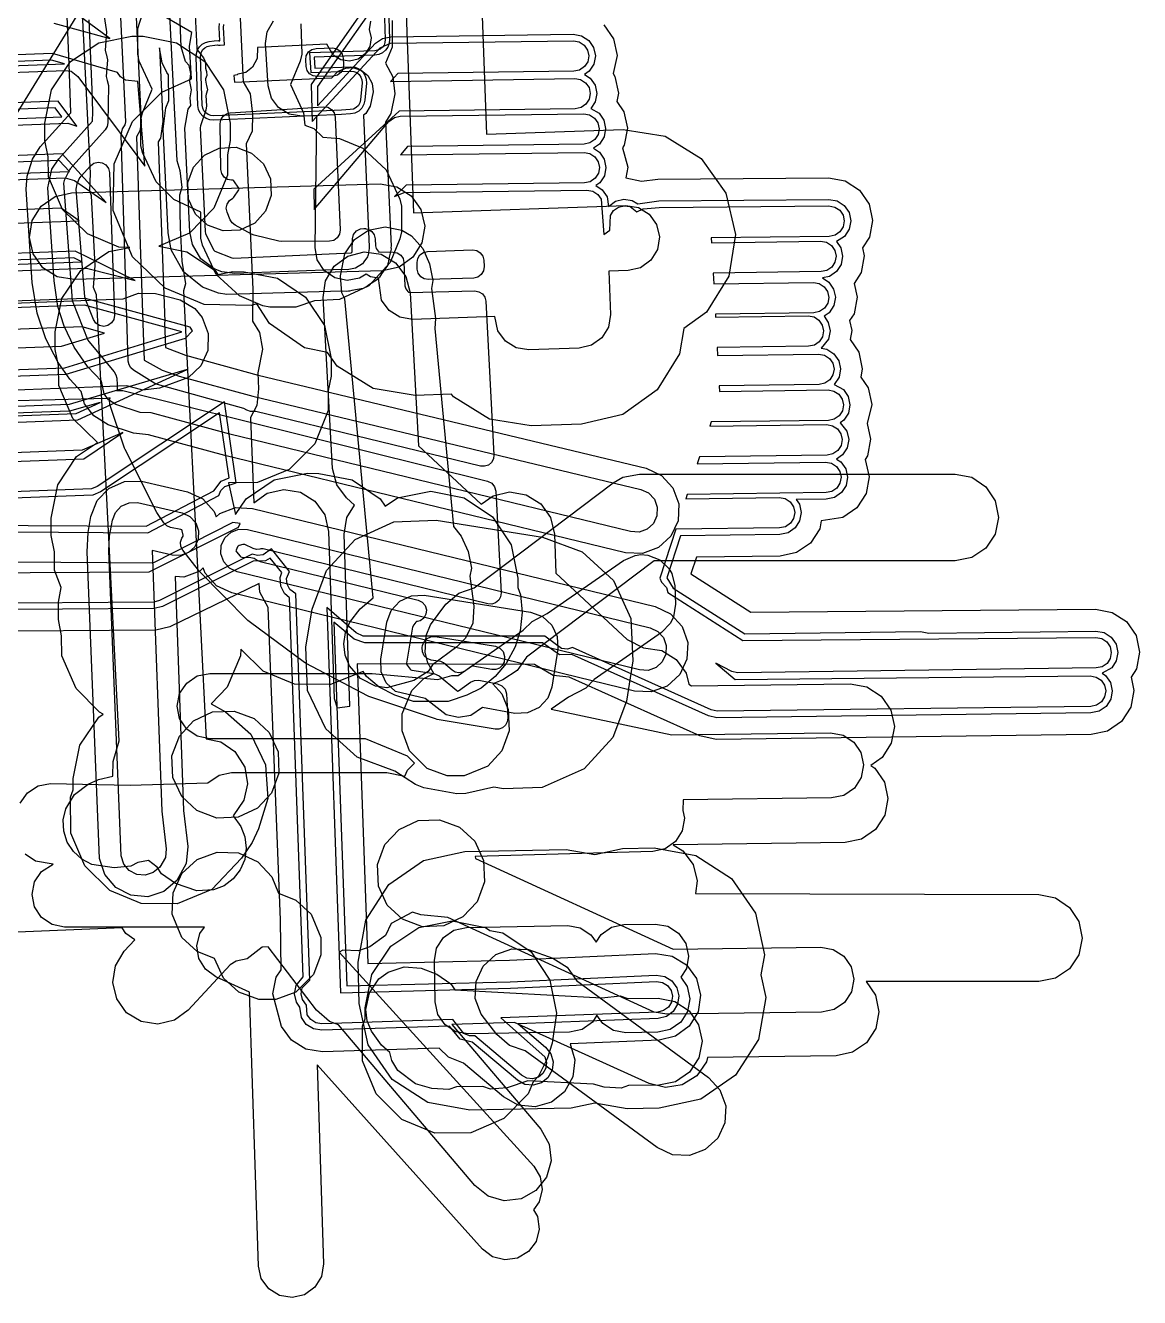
# Model space of a CAD drawing. Header units: metres. Extents: x 17722 to 17999, y 13535 to 15917.
# Drawn here: x 17948.2 to 17999.4, y 13535.7 to 13594.2 of the extents above; entities that cross this region are included whole.
import ezdxf

# ---------------------------------------------------------------- set-up
doc = ezdxf.new("R2010")
doc.units = ezdxf.units.M
doc.layers.add('AI_GREENING_EXCLUSIONS', color=1, linetype='Continuous')
doc.layers.add('AI_GREENING_LAWN', color=82, linetype='Continuous')

msp = doc.modelspace()

# ---------------------------------------------------------------- linework, layer by layer
at = {"layer": 'AI_GREENING_EXCLUSIONS'}
for points in [[(17950.386, 13655.374), (17953.494, 13589.735), (17953.438, 13589.357), (17953.274, 13589.081), (17953.577, 13580.535), (17953.57, 13580.49), (17953.638, 13578.812), (17954.454, 13578.345), (17955.244, 13578.071), (17958.637, 13577.148), (17976.489, 13572.861), (17976.843, 13572.696), (17977.107, 13572.409), (17977.241, 13572.043), (17977.225, 13571.653), (17977.06, 13571.299), (17976.773, 13571.035), (17976.407, 13570.901), (17976.017, 13570.917), (17957.572, 13575.397), (17953.953, 13576.388), (17953.447, 13576.402), (17952.327, 13576.771), (17951.995, 13576.976), (17951.784, 13577.256), (17951.671, 13577.834), (17951.028, 13578.517), (17950.417, 13579.403), (17949.947, 13580.378), (17949.666, 13581.272), (17949.483, 13582.45), (17949.195, 13586.742), (17949.384, 13587.593), (17949.702, 13588.074), (17951.248, 13589.797), (17951.271, 13590.227), (17951.238, 13591.263), (17951.098, 13594.461)], [(17963.6, 13651.451), (17966.018, 13585.59), (17975.794, 13585.923), (17976.372, 13585.828), (17976.869, 13585.52), (17977.211, 13585.045), (17977.345, 13584.475), (17977.25, 13583.897), (17976.942, 13583.4), (17976.466, 13583.058), (17975.896, 13582.925), (17975.02, 13582.895), (17975.088, 13580.906), (17974.994, 13580.328), (17974.685, 13579.831), (17974.21, 13579.49), (17973.64, 13579.356), (17971.325, 13579.277), (17970.747, 13579.372), (17970.25, 13579.68), (17969.908, 13580.155), (17969.772, 13580.815), (17965.975, 13580.685), (17965.397, 13580.78), (17964.9, 13581.088), (17964.558, 13581.564), (17964.409, 13582.576), (17964.051, 13582.634), (17963.839, 13582.764), (17963.546, 13582.574), (17962.97, 13582.469), (17962.398, 13582.591), (17961.916, 13582.924), (17961.599, 13583.415), (17961.493, 13583.991), (17961.583, 13590.049), (17960.881, 13590.025), (17960.304, 13590.12), (17959.806, 13590.428), (17959.483, 13590.865), (17959.333, 13591.431), (17959.213, 13593.369), (17959.293, 13593.907), (17959.588, 13594.413)], [(17967.226, 13648.097), (17969.387, 13589.207), (17975.675, 13589.421), (17977.6, 13589.106), (17979.258, 13588.078), (17980.397, 13586.493), (17980.842, 13584.594), (17980.527, 13582.669), (17979.499, 13581.011), (17978.462, 13580.265), (17978.271, 13579.1), (17977.243, 13577.442), (17975.659, 13576.303), (17973.759, 13575.858), (17971.444, 13575.779), (17969.519, 13576.094), (17967.861, 13577.122), (17967.773, 13577.245), (17966.094, 13577.187), (17964.169, 13577.503), (17962.511, 13578.531), (17962.064, 13579.152), (17961.011, 13579.378), (17959.405, 13580.486), (17958.814, 13581.399), (17958.55, 13581.327), (17956.396, 13581.362), (17954.591, 13582.118), (17953.097, 13583.565), (17952.21, 13585.689), (17952.245, 13587.843), (17953.097, 13589.791), (17954.448, 13591.142), (17955.807, 13591.747), (17955.715, 13593.25), (17955.82, 13593.888), (17954.034, 13594.93)], [(17957.607, 13603.986), (17958.19, 13591.606), (17958.509, 13591.061), (17958.623, 13590.129), (17958.595, 13589.349), (17958.324, 13588.755), (17958.639, 13582.066), (17958.609, 13580.603), (17958.942, 13580.078), (17959.076, 13579.31), (17958.865, 13578.22), (17958.899, 13577.492), (17958.816, 13576.716), (17958.517, 13576.166), (17958.672, 13572.238), (17959.293, 13572.682), (17960.053, 13572.859), (17960.822, 13572.732), (17961.485, 13572.32), (17961.939, 13571.685), (17962.117, 13570.925), (17962.367, 13563.248), (17962.513, 13562.805), (17963.091, 13562.883), (17962.834, 13570.796), (17962.961, 13571.566), (17963.312, 13572.13), (17962.941, 13572.474), (17962.498, 13573.075), (17962.304, 13573.83), (17961.87, 13581.683), (17961.979, 13582.456), (17962.377, 13583.128), (17963, 13583.596), (17963.756, 13583.791), (17964.529, 13583.681), (17965.201, 13583.284), (17965.669, 13582.66), (17965.864, 13581.904), (17966.253, 13574.858), (17969.145, 13572.179), (17969.684, 13572.565), (17970.444, 13572.742), (17971.214, 13572.614), (17971.876, 13572.202), (17972.331, 13571.568), (17972.508, 13570.808), (17972.566, 13569.009), (17975.859, 13565.958), (17976.611, 13565.571), (17977.453, 13565.448), (17978.117, 13565.037), (17978.573, 13564.404), (17978.693, 13563.894), (17978.813, 13563.824), (17986.123, 13563.921), (17986.891, 13563.779), (17987.545, 13563.354), (17987.987, 13562.711), (17988.15, 13561.947), (17988.007, 13561.18), (17987.583, 13560.525), (17987.061, 13560.167), (17987.252, 13560.043), (17987.694, 13559.4), (17987.856, 13558.637), (17987.714, 13557.869), (17987.289, 13557.215), (17986.646, 13556.773), (17985.883, 13556.61), (17977.967, 13556.506), (17978.419, 13556.237), (17978.886, 13555.611), (17979.078, 13554.855), (17978.995, 13554.277), (17994.795, 13554.219), (17995.56, 13554.066), (17996.209, 13553.633), (17996.642, 13552.984), (17996.795, 13552.219), (17996.642, 13551.453), (17996.209, 13550.804), (17995.56, 13550.371), (17994.795, 13550.219), (17986.848, 13550.219), (17987.278, 13549.593), (17987.441, 13548.83), (17987.299, 13548.062), (17986.874, 13547.408), (17986.231, 13546.966), (17985.467, 13546.803), (17979.558, 13546.725), (17979.51, 13546.52), (17979.055, 13545.886), (17978.392, 13545.474), (17977.622, 13545.348), (17976.862, 13545.526), (17970.671, 13548.336), (17967.793, 13548.251), (17971.891, 13543.423), (17972.27, 13542.741), (17972.36, 13541.966), (17972.146, 13541.216), (17971.661, 13540.604), (17970.979, 13540.225), (17970.203, 13540.135), (17969.453, 13540.349), (17968.842, 13540.834), (17962.568, 13548.223), (17962.152, 13548.383), (17961.566, 13548.899), (17959.332, 13551.817), (17959.055, 13551.803), (17958.371, 13551.268), (17957.868, 13551.151), (17957.59, 13550.997), (17955.652, 13548.899), (17955.021, 13548.441), (17954.262, 13548.258), (17953.491, 13548.38), (17952.826, 13548.788), (17952.367, 13549.419), (17952.185, 13550.178), (17952.307, 13550.949), (17952.715, 13551.614), (17953.198, 13552.137), (17952.788, 13552.427), (17952.621, 13552.693), (17937.764, 13552.08)], [(17954.594, 13598.667), (17955.136, 13587.988), (17955.279, 13587.527), (17955.361, 13586.751), (17955.257, 13586.401), (17955.293, 13584.888), (17955.37, 13583.357), (17955.533, 13582.319), (17955.439, 13582.001), (17956.483, 13561.394), (17957.156, 13561.252), (17957.799, 13560.81), (17958.262, 13560.09), (17958.392, 13559.32), (17958.217, 13558.56), (17957.725, 13557.848), (17958.075, 13557.355), (17958.269, 13556.871), (17958.332, 13556.353), (17958.258, 13555.835), (17958.053, 13555.356), (17957.731, 13554.945), (17957.313, 13554.631), (17956.829, 13554.436), (17956.05, 13554.394), (17955.072, 13554.737), (17954.428, 13555.177), (17954.228, 13555.482), (17953.833, 13555.792), (17953.34, 13555.705), (17953.022, 13555.531), (17952.246, 13555.445), (17951.22, 13555.603), (17950.756, 13555.844), (17950.372, 13556.196), (17950.091, 13556.636), (17949.933, 13557.135), (17949.911, 13557.656), (17950.023, 13558.166), (17950.428, 13558.833), (17951.057, 13559.295), (17951.525, 13559.513), (17952.185, 13559.675), (17952.203, 13560.35), (17952.483, 13561.298), (17951.521, 13580.277), (17951.433, 13581.812), (17951.303, 13582.151), (17951.375, 13583.161), (17951.213, 13586.368), (17951.13, 13586.582), (17951.16, 13587.404), (17950.772, 13595.055), (17939.31, 13576.416)], [(17954.594, 13598.667), (17955.136, 13587.988), (17955.279, 13587.527), (17955.361, 13586.751), (17955.257, 13586.401), (17955.293, 13584.888), (17955.37, 13583.357), (17955.533, 13582.319), (17955.439, 13582.001), (17956.483, 13561.394), (17957.156, 13561.252), (17957.799, 13560.81), (17958.262, 13560.09), (17958.392, 13559.32), (17958.217, 13558.56), (17957.725, 13557.848), (17958.075, 13557.355), (17958.269, 13556.871), (17958.332, 13556.353), (17958.258, 13555.835), (17958.053, 13555.356), (17957.731, 13554.945), (17957.313, 13554.631), (17956.829, 13554.436), (17956.05, 13554.394), (17955.072, 13554.737), (17954.428, 13555.177), (17954.228, 13555.482), (17953.833, 13555.792), (17953.34, 13555.705), (17953.022, 13555.531), (17952.246, 13555.445), (17951.22, 13555.603), (17950.756, 13555.844), (17950.372, 13556.196), (17950.091, 13556.636), (17949.933, 13557.135), (17949.911, 13557.656), (17950.023, 13558.166), (17950.428, 13558.833), (17951.057, 13559.295), (17951.525, 13559.513), (17952.185, 13559.675), (17952.203, 13560.35), (17952.483, 13561.298), (17951.521, 13580.277), (17951.433, 13581.812), (17951.303, 13582.151), (17951.375, 13583.161), (17951.213, 13586.368), (17951.13, 13586.582), (17951.16, 13587.404), (17950.772, 13595.055), (17939.31, 13576.416)], [(17964.049, 13594.396), (17963.99, 13594.014), (17964.078, 13593.637), (17964.013, 13593.233), (17963.804, 13592.892), (17963.473, 13592.652), (17963.079, 13592.558), (17962.678, 13592.623), (17962.331, 13592.838), (17962.041, 13593.341), (17958.851, 13593.19), (17958.835, 13592.69), (17958.621, 13592.282), (17958.312, 13592.043), (17957.947, 13591.957), (17957.903, 13591.928), (17957.761, 13591.895), (17957.786, 13591.594), (17957.786, 13591.594), (17962.267, 13591.796), (17962.555, 13592.096), (17962.916, 13592.247), (17963.219, 13592.266), (17963.613, 13592.151), (17963.926, 13591.898), (17964.123, 13591.537), (17964.165, 13591.149), (17964.035, 13590.492), (17963.833, 13590.158), (17963.717, 13590.073), (17963.991, 13584.019), (17963.986, 13583.982), (17963.992, 13583.943), (17963.95, 13583.753), (17963.932, 13583.643), (17963.92, 13583.623), (17963.907, 13583.562), (17963.745, 13583.333), (17963.73, 13583.309), (17963.725, 13583.306), (17963.682, 13583.244), (17963.352, 13583.035), (17962.967, 13582.969), (17962.746, 13582.974), (17957.796, 13582.799), (17957.209, 13582.875), (17956.845, 13583.012), (17956.242, 13583.469), (17955.851, 13584.128), (17955.727, 13584.706), (17955.507, 13589.487), (17955.507, 13589.487), (17955.662, 13590.349), (17955.781, 13590.526), (17955.755, 13590.879), (17955.813, 13591.241), (17955.727, 13591.628), (17955.786, 13591.991), (17955.705, 13592.357), (17955.526, 13592.553), (17955.336, 13593.214), (17955.15, 13597.786)], [(17964.897, 13596.614), (17961.308, 13591.493), (17961.354, 13589.789), (17964.487, 13593.174), (17964.962, 13593.385), (17973.382, 13593.497), (17973.651, 13593.447), (17973.88, 13593.298), (17974.035, 13593.073), (17974.092, 13592.806), (17974.042, 13592.538), (17973.893, 13592.309), (17973.668, 13592.154), (17973.401, 13592.097), (17965.298, 13591.99), (17964.965, 13591.63), (17973.448, 13591.766), (17973.716, 13591.716), (17973.946, 13591.568), (17974.1, 13591.343), (17974.157, 13591.075), (17974.107, 13590.807), (17973.959, 13590.578), (17973.734, 13590.423), (17973.466, 13590.366), (17965.372, 13590.259), (17961.436, 13586.667), (17961.461, 13585.739), (17964.887, 13589.786), (17965.145, 13589.977), (17965.412, 13590.033), (17973.857, 13590.145), (17974.126, 13590.095), (17974.355, 13589.947), (17974.51, 13589.722), (17974.566, 13589.454), (17974.517, 13589.186), (17974.368, 13588.957), (17974.143, 13588.802), (17973.876, 13588.745), (17965.749, 13588.638), (17965.421, 13588.25), (17973.873, 13588.361), (17974.141, 13588.312), (17974.37, 13588.163), (17974.525, 13587.938), (17974.582, 13587.671), (17974.532, 13587.402), (17974.384, 13587.173), (17974.158, 13587.018), (17973.891, 13586.961), (17965.68, 13586.853), (17965.151, 13586.343), (17965.601, 13586.519), (17974.004, 13586.63), (17974.272, 13586.58), (17974.502, 13586.431), (17974.656, 13586.206), (17974.786, 13584.59), (17975.064, 13584.781), (17975.089, 13585.455), (17975.231, 13585.688), (17975.452, 13585.849), (17975.717, 13585.914), (17975.987, 13585.872), (17976.294, 13585.629), (17976.597, 13585.773), (17977.326, 13585.837), (17985.137, 13585.9), (17985.405, 13585.85), (17985.635, 13585.701), (17985.789, 13585.476), (17985.846, 13585.209), (17985.796, 13584.941), (17985.648, 13584.712), (17985.423, 13584.557), (17985.155, 13584.5), (17979.723, 13584.428), (17979.735, 13584.211), (17984.759, 13584.278), (17985.027, 13584.228), (17985.256, 13584.079), (17985.411, 13583.854), (17985.468, 13583.587), (17985.418, 13583.318), (17985.269, 13583.089), (17985.044, 13582.935), (17984.777, 13582.878), (17979.81, 13582.812), (17979.837, 13582.324), (17984.427, 13582.385), (17984.696, 13582.335), (17984.925, 13582.187), (17985.08, 13581.962), (17985.136, 13581.694), (17985.087, 13581.426), (17984.938, 13581.197), (17984.713, 13581.042), (17984.446, 13580.985), (17979.913, 13580.925), (17979.92, 13580.788), (17984.184, 13580.844), (17984.453, 13580.794), (17984.682, 13580.646), (17984.836, 13580.421), (17984.893, 13580.153), (17984.843, 13579.885), (17984.695, 13579.656), (17984.47, 13579.501), (17984.203, 13579.444), (17979.996, 13579.389), (17980.015, 13579.026), (17984.666, 13579.087), (17984.935, 13579.038), (17985.164, 13578.889), (17985.318, 13578.664), (17985.375, 13578.397), (17985.325, 13578.128), (17985.177, 13577.899), (17984.952, 13577.744), (17984.685, 13577.688), (17980.091, 13577.627), (17980.105, 13577.372), (17985.098, 13577.438), (17985.367, 13577.388), (17985.596, 13577.24), (17985.751, 13577.015), (17985.808, 13576.748), (17985.758, 13576.479), (17985.609, 13576.25), (17985.384, 13576.095), (17985.117, 13576.038), (17979.717, 13575.967), (17979.653, 13575.771), (17985.042, 13575.842), (17985.31, 13575.793), (17985.539, 13575.644), (17985.694, 13575.419), (17985.751, 13575.152), (17985.701, 13574.883), (17985.552, 13574.654), (17985.327, 13574.499), (17985.06, 13574.442), (17979.191, 13574.365), (17979.082, 13574.034), (17984.988, 13574.112), (17985.256, 13574.062), (17985.485, 13573.914), (17985.64, 13573.688), (17985.697, 13573.421), (17985.647, 13573.153), (17985.498, 13572.924), (17985.273, 13572.769), (17985.006, 13572.712), (17978.62, 13572.628), (17978.556, 13572.432), (17982.855, 13572.489), (17983.123, 13572.439), (17983.352, 13572.291), (17983.507, 13572.066), (17983.564, 13571.798), (17983.514, 13571.53), (17983.365, 13571.301), (17983.14, 13571.146), (17982.873, 13571.089), (17978.094, 13571.026), (17977.358, 13568.784), (17977.437, 13568.592), (17977.661, 13568.352), (17977.731, 13568.118), (17981.177, 13565.909), (17997.424, 13566.047), (17997.693, 13565.998), (17997.922, 13565.849), (17998.077, 13565.624), (17998.133, 13565.357), (17998.084, 13565.088), (17997.935, 13564.859), (17997.71, 13564.704), (17997.443, 13564.647), (17980.939, 13564.429), (17980.671, 13564.479), (17979.931, 13564.871), (17980.833, 13564.109), (17997.166, 13564.279), (17997.434, 13564.229), (17997.663, 13564.08), (17997.818, 13563.855), (17997.875, 13563.588), (17997.825, 13563.32), (17997.677, 13563.09), (17997.451, 13562.936), (17997.184, 13562.879), (17979.992, 13562.652), (17979.726, 13562.714), (17973.337, 13565.585), (17973.103, 13565.516), (17972.831, 13565.544), (17972.067, 13566.11), (17963.706, 13566.113), (17963.385, 13566.268), (17962.034, 13567.425), (17962.672, 13549.709), (17970.485, 13549.909), (17977.209, 13550.217), (17977.479, 13550.175), (17977.712, 13550.033), (17977.873, 13549.812), (17977.938, 13549.547), (17977.896, 13549.277), (17977.753, 13549.043), (17977.533, 13548.882), (17977.267, 13548.818), (17970.043, 13548.544), (17972.07, 13546.765), (17972.146, 13546.502), (17972.115, 13546.231), (17971.983, 13545.992), (17971.77, 13545.821), (17971.507, 13545.746), (17971.236, 13545.776), (17970.997, 13545.908), (17968.839, 13547.729), (17968.595, 13547.726), (17968.341, 13547.828), (17967.836, 13548.474), (17961.799, 13548.281), (17961.53, 13548.326), (17961.298, 13548.47), (17961.139, 13548.692), (17961.107, 13549.138), (17960.91, 13549.393), (17960.855, 13549.66), (17960.906, 13549.929), (17961.25, 13550.288), (17960.61, 13568.054), (17960.33, 13568.254), (17960.205, 13568.496), (17960.183, 13568.769), (17960.311, 13569.082), (17959.485, 13570.121), (17959.111, 13569.855), (17958.84, 13569.815), (17958.604, 13569.875), (17954.342, 13567.748), (17954.078, 13567.676), (17945.638, 13567.617)], [(17965.055, 13596.316), (17961.611, 13591.402), (17961.608, 13590.506), (17964.272, 13593.384), (17964.594, 13593.605), (17964.976, 13593.686), (17973.378, 13593.797), (17973.762, 13593.726), (17974.089, 13593.513), (17974.31, 13593.192), (17974.392, 13592.81), (17974.321, 13592.427), (17974.108, 13592.099), (17973.894, 13591.952), (17974.155, 13591.783), (17974.376, 13591.461), (17974.457, 13591.079), (17974.386, 13590.696), (17974.184, 13590.384), (17974.564, 13590.162), (17974.785, 13589.84), (17974.866, 13589.458), (17974.795, 13589.075), (17974.583, 13588.747), (17974.305, 13588.556), (17974.58, 13588.378), (17974.801, 13588.056), (17974.882, 13587.675), (17974.811, 13587.291), (17974.598, 13586.964), (17974.416, 13586.838), (17974.711, 13586.646), (17974.932, 13586.325), (17975, 13585.875), (17975.325, 13586.121), (17975.704, 13586.213), (17976.09, 13586.154), (17976.34, 13586.002), (17977.313, 13586.137), (17985.133, 13586.2), (17985.517, 13586.129), (17985.844, 13585.916), (17986.065, 13585.595), (17986.146, 13585.213), (17986.075, 13584.829), (17985.863, 13584.502), (17985.483, 13584.269), (17985.687, 13583.973), (17985.768, 13583.591), (17985.697, 13583.207), (17985.484, 13582.88), (17985.163, 13582.659), (17984.842, 13582.591), (17985.134, 13582.402), (17985.355, 13582.08), (17985.436, 13581.698), (17985.365, 13581.315), (17985.153, 13580.987), (17984.916, 13580.824), (17985.112, 13580.539), (17985.193, 13580.157), (17985.122, 13579.774), (17984.789, 13579.364), (17985.046, 13579.316), (17985.373, 13579.104), (17985.594, 13578.782), (17985.675, 13578.401), (17985.604, 13578.017), (17985.384, 13577.685), (17985.805, 13577.455), (17986.026, 13577.133), (17986.108, 13576.751), (17986.036, 13576.368), (17985.824, 13576.041), (17985.651, 13575.922), (17985.97, 13575.537), (17986.051, 13575.156), (17985.98, 13574.772), (17985.767, 13574.445), (17985.495, 13574.258), (17985.695, 13574.128), (17985.916, 13573.807), (17985.997, 13573.425), (17985.926, 13573.042), (17985.713, 13572.714), (17985.392, 13572.493), (17985.01, 13572.412), (17983.638, 13572.394), (17983.783, 13572.184), (17983.864, 13571.802), (17983.793, 13571.419), (17983.58, 13571.091), (17983.259, 13570.87), (17982.877, 13570.789), (17978.312, 13570.729), (17977.678, 13568.796), (17977.98, 13568.315), (17981.263, 13566.21), (17989.359, 13566.317), (17989.743, 13566.246), (17997.42, 13566.347), (17997.804, 13566.276), (17998.131, 13566.064), (17998.352, 13565.742), (17998.433, 13565.361), (17998.362, 13564.977), (17998.15, 13564.65), (17997.707, 13564.403), (17997.873, 13564.295), (17998.094, 13563.974), (17998.175, 13563.592), (17998.104, 13563.208), (17997.891, 13562.881), (17997.57, 13562.66), (17997.188, 13562.579), (17979.983, 13562.352), (17979.603, 13562.44), (17973.307, 13565.27), (17972.742, 13565.258), (17971.959, 13565.81), (17963.785, 13565.802), (17963.287, 13565.967), (17962.358, 13566.754), (17962.961, 13550.019), (17970.475, 13550.209), (17977.197, 13550.516), (17977.582, 13550.456), (17977.915, 13550.253), (17978.145, 13549.938), (17978.237, 13549.559), (17978.177, 13549.173), (17977.974, 13548.84), (17977.659, 13548.61), (17977.28, 13548.518), (17970.834, 13548.269), (17972.093, 13547.207), (17972.337, 13546.902), (17972.445, 13546.528), (17972.401, 13546.14), (17972.213, 13545.798), (17971.908, 13545.555), (17971.533, 13545.447), (17971.145, 13545.49), (17970.803, 13545.679), (17968.724, 13547.433), (17968.177, 13547.577), (17967.681, 13548.169), (17961.809, 13547.981), (17961.424, 13548.045), (17961.093, 13548.251), (17960.866, 13548.568), (17960.793, 13549.041), (17960.634, 13549.276), (17960.555, 13549.658), (17960.628, 13550.041), (17960.945, 13550.436), (17960.316, 13567.88), (17960.095, 13568.067), (17959.917, 13568.414), (17959.885, 13568.803), (17959.961, 13569.04), (17959.433, 13569.704), (17959.211, 13569.572), (17958.646, 13569.561), (17954.476, 13567.479), (17954.099, 13567.377), (17945.64, 13567.317)], [(17949.468, 13594.314), (17952.054, 13593.604), (17949.077, 13595.808)], [(17965.049, 13594.434), (17965.041, 13593.202), (17964.735, 13592.463), (17965.076, 13591.838), (17965.161, 13591.053), (17964.975, 13590.152), (17964.733, 13589.751), (17964.991, 13584.054), (17964.98, 13583.988), (17964.992, 13583.918), (17964.908, 13583.545), (17964.866, 13583.284), (17964.84, 13583.242), (17964.821, 13583.156), (17964.548, 13582.771), (17964.455, 13582.62), (17964.428, 13582.601), (17964.371, 13582.519), (17963.956, 13582.257), (17963.84, 13582.172), (17963.811, 13582.165), (17963.711, 13582.102), (17963.186, 13582.011), (17963.083, 13581.986), (17963.03, 13581.984), (17962.942, 13581.969), (17962.735, 13581.976), (17957.437, 13581.825), (17957.048, 13581.888), (17956.319, 13582.161), (17955.437, 13582.876), (17954.88, 13583.886), (17954.728, 13584.66), (17954.508, 13589.441), (17954.627, 13590.412), (17954.761, 13590.75), (17954.752, 13591.937), (17954.669, 13592.038), (17954.467, 13592.487), (17954.337, 13593.168), (17954.493, 13589.781), (17954.381, 13589.024), (17954.283, 13588.855), (17954.576, 13580.571), (17954.571, 13580.538), (17954.618, 13579.392), (17955.535, 13579.029), (17958.873, 13578.119), (17976.725, 13573.832), (17977.433, 13573.504), (17977.961, 13572.929), (17978.229, 13572.197), (17978.196, 13571.417), (17977.868, 13570.709), (17977.293, 13570.181), (17976.561, 13569.913), (17975.781, 13569.946), (17957.336, 13574.426), (17953.834, 13575.367), (17953.135, 13575.452), (17951.977, 13575.834), (17951.313, 13576.244), (17950.892, 13576.805), (17950.736, 13577.363), (17950.211, 13577.94), (17949.679, 13578.694), (17949.11, 13579.789), (17948.712, 13580.972), (17948.485, 13582.383), (17948.197, 13586.675), (17948.242, 13587.278), (17948.499, 13588.058), (17948.852, 13588.614), (17950.257, 13590.19), (17950.259, 13590.203), (17950.187, 13592.418), (17950.041, 13595.739)], [(17960.836, 13594.285), (17960.88, 13592.882), (17960.815, 13592.559), (17960.365, 13591.483), (17960.958, 13590.192), (17961.023, 13589.611), (17961.431, 13589.462), (17961.845, 13589.07), (17962.615, 13589.005), (17963.699, 13588.552), (17964.772, 13587.564), (17965.403, 13586.218), (17965.468, 13585.895), (17965.468, 13584.708), (17965.403, 13584.385), (17964.95, 13583.302), (17963.962, 13582.228), (17962.615, 13581.597), (17961.467, 13581.532), (17960.606, 13581.242), (17959.419, 13581.242), (17959.097, 13581.307), (17958.013, 13581.76), (17956.939, 13582.748), (17956.309, 13584.095), (17956.244, 13584.417), (17956.245, 13585.611), (17954.991, 13586.202), (17954.181, 13587.013), (17953.55, 13588.36), (17953.485, 13588.682), (17953.485, 13589.869), (17953.55, 13590.192), (17954, 13591.268), (17953.407, 13592.559), (17953.342, 13592.882), (17953.342, 13594.069), (17953.533, 13594.692)], [(17964.87, 13595.045), (17964.925, 13593.565), (17964.907, 13593.383), (17964.843, 13593.212), (17964.737, 13593.062), (17964.596, 13592.946), (17964.429, 13592.87), (17964.249, 13592.84), (17961.456, 13592.745), (17961.487, 13592.247), (17963.138, 13592.303), (17963.334, 13592.282), (17963.516, 13592.208), (17963.67, 13592.085), (17963.784, 13591.925), (17963.849, 13591.739), (17963.859, 13591.543), (17963.792, 13590.772), (17963.746, 13590.577), (17963.647, 13590.402), (17963.502, 13590.263), (17963.324, 13590.171), (17963.126, 13590.134), (17962.714, 13590.115), (17957.246, 13589.867), (17956.835, 13589.849), (17956.652, 13589.865), (17956.479, 13589.928), (17956.329, 13590.033), (17956.211, 13590.174), (17956.134, 13590.341), (17956.104, 13590.523), (17956.023, 13592.75), (17956.038, 13592.919), (17956.092, 13593.079), (17956.184, 13593.222), (17956.307, 13593.339), (17956.455, 13593.422), (17956.619, 13593.467), (17956.847, 13593.502), (17957.031, 13593.505), (17957.063, 13593.501), (17957.078, 13593.5), (17957.093, 13593.5), (17957.113, 13593.501), (17957.084, 13594.108), (17957.099, 13594.29)], [(17964.67, 13595.037), (17964.725, 13593.558), (17964.712, 13593.428), (17964.667, 13593.305), (17964.591, 13593.199), (17964.49, 13593.116), (17964.371, 13593.061), (17964.242, 13593.04), (17961.243, 13592.938), (17961.299, 13592.041), (17963.145, 13592.103), (17963.285, 13592.088), (17963.415, 13592.035), (17963.525, 13591.948), (17963.606, 13591.833), (17963.652, 13591.701), (17963.66, 13591.56), (17963.593, 13590.789), (17963.56, 13590.65), (17963.489, 13590.525), (17963.386, 13590.426), (17963.258, 13590.36), (17963.117, 13590.333), (17962.705, 13590.315), (17957.237, 13590.067), (17956.826, 13590.048), (17956.695, 13590.06), (17956.572, 13590.105), (17956.464, 13590.18), (17956.38, 13590.281), (17956.326, 13590.4), (17956.304, 13590.53), (17956.223, 13592.757), (17956.233, 13592.878), (17956.272, 13592.992), (17956.338, 13593.094), (17956.426, 13593.178), (17956.532, 13593.237), (17956.648, 13593.27), (17956.877, 13593.304), (17957.008, 13593.306), (17957.045, 13593.302), (17957.07, 13593.3), (17957.096, 13593.3), (17957.127, 13593.301), (17957.317, 13593.313), (17957.322, 13593.314), (17957.284, 13594.117), (17957.295, 13594.247)], [(17974.787, 13594.23), (17975.229, 13593.587), (17975.392, 13592.823), (17975.205, 13591.987), (17975.295, 13591.856), (17975.457, 13591.093), (17975.384, 13590.7), (17975.704, 13590.235), (17975.866, 13589.472), (17975.724, 13588.704), (17975.637, 13588.57), (17975.882, 13587.688), (17975.79, 13587.193), (17976.508, 13587.047), (17977.27, 13587.136), (17985.12, 13587.2), (17985.887, 13587.058), (17986.542, 13586.633), (17986.984, 13585.99), (17987.146, 13585.226), (17987.004, 13584.459), (17986.689, 13583.974), (17986.768, 13583.604), (17986.626, 13582.837), (17986.303, 13582.34), (17986.436, 13581.712), (17986.294, 13580.944), (17986.094, 13580.636), (17986.193, 13580.171), (17986.116, 13579.754), (17986.513, 13579.177), (17986.675, 13578.414), (17986.603, 13578.025), (17986.945, 13577.528), (17987.107, 13576.765), (17986.897, 13575.892), (17987.051, 13575.169), (17986.909, 13574.402), (17986.806, 13574.243), (17986.997, 13573.439), (17986.855, 13572.671), (17986.43, 13572.017), (17985.787, 13571.575), (17984.789, 13571.409), (17984.722, 13571.048), (17984.297, 13570.394), (17983.654, 13569.952), (17982.89, 13569.789), (17979.04, 13569.738), (17978.792, 13568.983), (17981.55, 13567.214), (17997.407, 13567.347), (17998.174, 13567.205), (17998.829, 13566.78), (17999.271, 13566.137), (17999.433, 13565.374), (17999.291, 13564.606), (17999.043, 13564.224), (17999.175, 13563.605), (17999.033, 13562.838), (17998.608, 13562.183), (17997.965, 13561.741), (17997.201, 13561.579), (17979.954, 13561.353), (17979.193, 13561.528), (17973.194, 13564.224), (17972.446, 13564.303), (17971.598, 13564.809), (17963.427, 13564.844), (17963.924, 13551.05), (17970.444, 13551.209), (17977.155, 13551.516), (17977.926, 13551.395), (17978.592, 13550.989), (17979.053, 13550.359), (17979.237, 13549.601), (17979.116, 13548.83), (17978.71, 13548.163), (17978.08, 13547.703), (17977.322, 13547.519), (17973.229, 13547.349), (17973.441, 13546.612), (17973.354, 13545.836), (17972.977, 13545.153), (17972.367, 13544.667), (17971.617, 13544.45), (17970.842, 13544.537), (17970.158, 13544.915), (17968.328, 13546.459), (17967.63, 13546.74), (17967.209, 13547.153), (17961.841, 13546.981), (17961.071, 13547.109), (17960.409, 13547.522), (17959.955, 13548.156), (17959.555, 13549.651), (17959.702, 13550.418), (17959.932, 13550.767), (17959.899, 13553.066), (17959.332, 13567.429), (17958.956, 13568.139), (17958.923, 13568.539), (17954.807, 13566.532), (17954.169, 13566.379), (17945.646, 13566.317)], [(17941.612, 13591.825), (17949.995, 13592.138), (17950.265, 13592.095), (17950.582, 13591.857), (17953.664, 13587.727), (17953.335, 13591.626), (17952.77, 13591.685), (17952.545, 13591.839), (17952.411, 13592.043), (17949.407, 13592.911), (17941.179, 13592.604)], [(17941.601, 13592.125), (17949.968, 13592.437), (17949.37, 13592.61), (17941.19, 13592.305)], [(17941.814, 13589.397), (17950.126, 13589.707), (17950.536, 13589.577), (17949.68, 13590.725), (17941.664, 13590.426)], [(17941.803, 13589.697), (17949.849, 13589.997), (17949.534, 13590.419), (17941.675, 13590.127)], [(17941.639, 13586.889), (17949.994, 13587.201), (17950.419, 13587.077), (17951.888, 13586.061), (17949.853, 13588.296), (17941.866, 13587.998)], [(17941.628, 13587.189), (17950.191, 13587.479), (17949.725, 13587.991), (17941.877, 13587.698)], [(17942.19, 13584.909), (17950.644, 13585.219), (17949.814, 13585.793), (17941.691, 13585.49)], [(17942.543, 13582.731), (17950.983, 13583.046), (17953.212, 13582.466), (17950.463, 13583.816), (17942.242, 13583.51)], [(17942.532, 13583.031), (17950.758, 13583.337), (17950.399, 13583.514), (17942.253, 13583.21)], [(17941.632, 13578.149), (17949.987, 13578.46), (17955.367, 13580.11), (17950.893, 13581.341), (17942.606, 13581.032)], [(17941.643, 13577.849), (17950.036, 13578.162), (17955.529, 13579.818), (17955.851, 13580.157), (17955.742, 13580.318), (17950.928, 13581.642), (17942.595, 13581.332)], [(17941.595, 13579.148), (17949.821, 13579.454), (17951.805, 13580.053), (17950.776, 13580.336), (17942.644, 13580.033)], [(17942.319, 13575.747), (17950.577, 13576.055), (17955.615, 13578.381), (17950.178, 13576.766), (17941.695, 13576.45)], [(17942.308, 13576.047), (17950.506, 13576.352), (17951.6, 13576.857), (17950.19, 13576.466), (17941.706, 13576.15)], [(17945.565, 13570.923), (17953.794, 13570.864), (17957.069, 13572.577), (17957.159, 13572.805), (17957.349, 13573), (17957.871, 13573.171), (17957.324, 13576.895), (17951.461, 13572.997), (17951.208, 13572.893), (17943.091, 13572.582)], [(17945.567, 13571.223), (17953.721, 13571.164), (17956.839, 13572.796), (17957.179, 13573.247), (17957.535, 13573.401), (17957.096, 13576.383), (17951.627, 13572.747), (17951.266, 13572.598), (17943.102, 13572.282)], [(17943.039, 13573.981), (17950.85, 13574.272), (17952.656, 13575.473), (17950.772, 13574.661), (17942.372, 13574.348)], [(17945.628, 13569.017), (17953.862, 13569.073), (17957.978, 13571.128), (17958.049, 13571.297), (17957.718, 13571.337), (17954.026, 13569.465), (17945.555, 13569.523)], [(17947.922, 13558.425), (17948.256, 13558.906), (17948.749, 13559.222), (17948.749, 13559.222), (17949.325, 13559.326), (17952.986, 13559.26), (17956.565, 13559.355), (17957.078, 13559.719), (17957.652, 13559.834), (17964.796, 13559.833), (17965.627, 13559.669), (17965.741, 13559.943), (17966.071, 13560.27), (17965.754, 13560.587), (17963.818, 13561.392), (17956.648, 13561.392), (17956.074, 13561.506), (17955.588, 13561.831), (17955.263, 13562.318), (17955.148, 13562.892), (17955.263, 13563.466), (17955.588, 13563.952), (17956.074, 13564.278), (17956.648, 13564.392), (17964.12, 13564.392), (17967.14, 13564.114), (17967.781, 13564.293), (17968.073, 13564.294), (17971.073, 13566.381), (17971.477, 13566.786), (17972.181, 13567.152), (17975.688, 13569.592), (17976.224, 13569.826), (17976.479, 13569.859), (17976.809, 13569.837), (17977.354, 13569.623), (17977.776, 13569.218), (17977.904, 13568.994), (17978.043, 13568.426), (17978.08, 13567.575), (17977.991, 13566.996), (17977.844, 13566.7), (17977.438, 13566.278), (17974.337, 13564.12), (17973.953, 13563.722), (17973.159, 13563.3), (17972.362, 13562.746), (17977.913, 13561.568), (17985.214, 13561.665), (17985.79, 13561.558), (17986.281, 13561.24), (17986.612, 13560.757), (17986.734, 13560.185), (17986.628, 13559.609), (17986.309, 13559.118), (17985.827, 13558.787), (17985.254, 13558.665), (17978.44, 13558.575), (17978.412, 13558.09), (17978.492, 13557.735), (17978.393, 13557.158), (17978.081, 13556.663), (17977.603, 13556.325), (17977.033, 13556.196), (17968.862, 13555.98), (17968.88, 13555.878), (17977.979, 13551.717), (17984.764, 13551.807), (17985.34, 13551.7), (17985.83, 13551.381), (17986.162, 13550.899), (17986.284, 13550.327), (17986.177, 13549.751), (17985.858, 13549.26), (17985.376, 13548.929), (17984.804, 13548.807), (17977.682, 13548.713), (17977.106, 13548.819), (17967.61, 13553.16), (17966.359, 13553.291), (17965.975, 13553.42), (17965.004, 13552.889), (17964.73, 13552.336), (17964.009, 13551.812), (17963.5, 13551.635), (17962.766, 13551.666), (17962.603, 13551.577), (17971.557, 13541.732), (17971.859, 13541.231), (17971.946, 13540.652), (17971.804, 13540.084), (17971.54, 13539.726), (17971.727, 13539.41), (17971.81, 13538.83), (17971.665, 13538.263), (17971.314, 13537.795), (17970.81, 13537.497), (17970.231, 13537.414), (17969.664, 13537.559), (17969.196, 13537.91), (17961.59, 13546.388), (17961.887, 13537.231), (17961.792, 13536.654), (17961.483, 13536.157), (17961.007, 13535.816), (17960.437, 13535.683), (17959.859, 13535.779), (17959.363, 13536.088), (17959.022, 13536.564), (17958.889, 13537.134), (17958.48, 13549.728), (17956.926, 13550.441), (17956.452, 13550.784), (17956.146, 13551.283), (17956.053, 13551.861), (17956.189, 13552.43), (17956.404, 13552.727), (17949.972, 13552.727), (17949.398, 13552.841), (17948.911, 13553.166), (17948.586, 13553.653), (17948.472, 13554.227), (17948.586, 13554.801), (17948.911, 13555.288), (17949.451, 13555.623), (17948.635, 13555.752), (17948.154, 13556.086)]]:
    msp.add_lwpolyline(points, dxfattribs=at)
for points in [[(17951.576, 13562.616), (17950.496, 13563.696), (17949.849, 13565.205), (17949.833, 13566.125), (17949.684, 13566.875), (17949.684, 13567.677), (17949.818, 13568.35), (17949.5, 13569.15), (17949.5, 13569.993), (17949.351, 13570.743), (17949.351, 13571.545), (17949.655, 13573.076), (17950.523, 13574.373), (17951.48, 13575.013), (17950.353, 13576.125), (17949.706, 13577.634), (17949.69, 13578.554), (17949.541, 13579.304), (17949.541, 13580.106), (17949.845, 13581.637), (17950.713, 13582.934), (17952.01, 13583.802), (17952.972, 13583.993), (17952.469, 13584.008), (17951.024, 13584.613), (17949.88, 13585.736), (17949.233, 13587.244), (17949.217, 13588.165), (17949.068, 13588.915), (17949.068, 13589.717), (17949.373, 13591.247), (17950.24, 13592.545), (17951.538, 13593.412), (17953.068, 13593.717), (17953.59, 13593.712), (17955.121, 13593.407), (17956.419, 13592.54), (17957.286, 13591.242), (17957.59, 13589.712), (17957.59, 13588.906), (17957.459, 13588.246), (17957.459, 13587.322), (17956.839, 13585.8), (17955.716, 13584.656), (17954.311, 13584.052), (17955.594, 13583.797), (17956.891, 13582.929), (17957.016, 13582.743), (17957.712, 13582.881), (17958.234, 13582.876), (17959.765, 13582.572), (17961.062, 13581.704), (17961.93, 13580.407), (17962.234, 13578.876), (17962.234, 13578.07), (17962.103, 13577.411), (17962.103, 13576.486), (17961.483, 13574.964), (17960.296, 13573.777), (17958.851, 13573.173), (17957.511, 13573.157), (17957.838, 13571.714), (17958.319, 13572.433), (17959.617, 13573.3), (17961.147, 13573.604), (17961.669, 13573.6), (17963.2, 13573.295), (17964.498, 13572.428), (17964.725, 13572.089), (17965.293, 13572.469), (17966.824, 13572.773), (17968.355, 13572.469), (17969.652, 13571.601), (17970.52, 13570.304), (17970.824, 13568.773), (17970.824, 13568.347), (17970.945, 13568.018), (17971.018, 13567.206), (17970.929, 13566.357), (17970.697, 13565.615), (17970.282, 13564.848), (17969.781, 13564.258), (17969.138, 13563.725), (17968.484, 13563.39), (17967.616, 13563.105), (17966.032, 13563.105), (17965.16, 13563.39), (17964.446, 13563.768), (17963.863, 13564.258), (17963.707, 13564.49), (17962.209, 13563.881), (17960.548, 13563.896), (17959.103, 13564.501), (17958.075, 13565.508), (17958.059, 13565.205), (17957.455, 13563.76), (17956.71, 13562.994), (17957.369, 13562.636), (17958.537, 13561.601), (17959.22, 13560.198), (17959.314, 13558.64), (17958.899, 13557.242), (17958.6, 13556.622), (17958.104, 13555.893), (17956.743, 13554.459), (17955.157, 13553.796), (17953.496, 13553.812), (17952.051, 13554.416), (17950.907, 13555.539), (17950.26, 13557.048), (17950.244, 13558.709), (17950.368, 13559.045), (17950.368, 13559.558), (17950.672, 13561.089), (17951.54, 13562.386), (17951.75, 13562.527), (17951.576, 13562.616)], [(17958.575, 13588.336), (17959.123, 13587.835), (17959.446, 13587.15), (17959.481, 13586.381), (17959.219, 13585.664), (17958.718, 13585.116), (17958.033, 13584.793), (17957.264, 13584.758), (17956.547, 13585.02), (17955.999, 13585.521), (17955.676, 13586.206), (17955.641, 13586.975), (17955.903, 13587.692), (17956.404, 13588.24), (17957.089, 13588.563), (17957.858, 13588.598), (17958.575, 13588.336)], [(17950.403, 13582.513), (17949.634, 13582.644), (17948.973, 13583.059), (17948.521, 13583.695), (17948.348, 13584.456), (17948.478, 13585.225), (17948.893, 13585.886), (17949.53, 13586.338), (17950.29, 13586.512), (17964.485, 13586.913), (17965.255, 13586.783), (17965.915, 13586.368), (17966.367, 13585.731), (17966.541, 13584.971), (17966.41, 13584.201), (17965.995, 13583.54), (17965.359, 13583.089), (17964.598, 13582.915), (17950.403, 13582.513)], [(17962.883, 13565.237), (17962.821, 13565.754), (17962.896, 13566.271), (17963.102, 13566.752), (17963.569, 13567.373), (17964.164, 13567.88), (17962.858, 13581.633), (17962.724, 13581.903), (17962.671, 13582.682), (17962.871, 13583.701), (17963.303, 13584.351), (17963.951, 13584.786), (17964.716, 13584.94), (17965.481, 13584.79), (17965.935, 13584.53), (17966.451, 13583.944), (17966.766, 13583.234), (17966.92, 13582.469), (17966.85, 13582.111), (17967.035, 13580.728), (17967.005, 13580.261), (17967.865, 13571.147), (17968.222, 13570.708), (17968.537, 13569.997), (17968.691, 13569.232), (17968.621, 13568.875), (17968.806, 13567.491), (17968.757, 13566.712), (17968.413, 13566.012), (17968.021, 13565.624), (17966.905, 13564.79), (17966.699, 13564.491), (17966.045, 13564.065), (17964.797, 13563.73), (17964.28, 13563.804), (17963.584, 13564.158), (17963.077, 13564.751), (17962.883, 13565.237)], [(17962.883, 13565.237), (17962.821, 13565.754), (17962.896, 13566.271), (17963.102, 13566.752), (17963.569, 13567.373), (17964.164, 13567.88), (17962.858, 13581.633), (17962.724, 13581.903), (17962.671, 13582.682), (17962.871, 13583.701), (17963.303, 13584.351), (17963.951, 13584.786), (17964.716, 13584.94), (17965.481, 13584.79), (17965.935, 13584.53), (17966.451, 13583.944), (17966.766, 13583.234), (17966.92, 13582.469), (17966.85, 13582.111), (17967.035, 13580.728), (17967.005, 13580.261), (17967.865, 13571.147), (17968.222, 13570.708), (17968.537, 13569.997), (17968.691, 13569.232), (17968.621, 13568.875), (17968.806, 13567.491), (17968.757, 13566.712), (17968.413, 13566.012), (17968.021, 13565.624), (17966.905, 13564.79), (17966.699, 13564.491), (17966.045, 13564.065), (17964.797, 13563.73), (17964.28, 13563.804), (17963.584, 13564.158), (17963.077, 13564.751), (17962.883, 13565.237)], [(17954.34, 13577.516), (17953.565, 13577.423), (17952.841, 13577.627), (17944.22, 13577.287), (17943.449, 13577.411), (17942.785, 13577.82), (17942.328, 13578.452), (17942.147, 13579.212), (17942.271, 13579.982), (17942.68, 13580.647), (17943.312, 13581.104), (17944.071, 13581.285), (17952.664, 13581.623), (17953.367, 13581.89), (17954.147, 13581.866), (17955.291, 13581.587), (17955.958, 13581.182), (17956.304, 13580.767), (17956.581, 13580.037), (17956.557, 13579.257), (17956.236, 13578.546), (17955.668, 13578.011), (17954.34, 13577.516)], [(17966.555, 13565.358), (17966.605, 13566.137), (17966.814, 13566.635), (17967.517, 13567.578), (17968.104, 13568.094), (17968.815, 13568.336), (17975.218, 13573.166), (17975.657, 13573.417), (17976.423, 13573.569), (17990.948, 13573.569), (17991.713, 13573.417), (17992.362, 13572.983), (17992.796, 13572.334), (17992.948, 13571.569), (17992.796, 13570.804), (17992.362, 13570.155), (17991.713, 13569.721), (17990.948, 13569.569), (17977.092, 13569.569), (17971.224, 13565.143), (17970.796, 13564.525), (17970.14, 13564.102), (17969.675, 13563.919), (17970.085, 13563.457), (17970.387, 13562.735), (17970.427, 13561.749), (17970.085, 13560.832), (17969.438, 13560.133), (17968.362, 13559.684), (17967.57, 13559.684), (17966.653, 13560.026), (17965.847, 13560.832), (17965.506, 13561.749), (17965.506, 13562.541), (17965.954, 13563.616), (17966.495, 13564.157), (17966.965, 13564.394), (17966.677, 13564.888), (17966.555, 13565.358)], [(17953.503, 13573.237), (17955.619, 13572.751), (17956.327, 13572.423), (17956.855, 13571.849), (17956.945, 13571.605), (17957.107, 13571.754), (17957.84, 13572.022), (17958.62, 13571.988), (17977.148, 13567.467), (17977.854, 13567.135), (17978.38, 13566.559), (17978.645, 13565.825), (17978.609, 13565.045), (17978.278, 13564.339), (17977.701, 13563.813), (17976.967, 13563.548), (17976.188, 13563.584), (17957.672, 13568.102), (17956.964, 13568.431), (17956.437, 13569.006), (17956.349, 13569.247), (17956.19, 13569.1), (17955.457, 13568.831), (17955.057, 13568.848), (17955.438, 13558.097), (17955.64, 13556.429), (17955.57, 13555.652), (17955.133, 13554.863), (17954.537, 13554.36), (17953.794, 13554.122), (17953.016, 13554.188), (17952.323, 13554.546), (17951.819, 13555.142), (17951.582, 13555.886), (17951.007, 13569.994), (17951.053, 13570.879), (17951.184, 13571.617), (17951.468, 13572.344), (17952.008, 13572.907), (17952.722, 13573.221), (17953.503, 13573.237)], [(17955.383, 13571.779), (17955.737, 13571.615), (17956.002, 13571.328), (17956.136, 13570.962), (17956.12, 13570.572), (17955.956, 13570.218), (17955.669, 13569.953), (17955.303, 13569.819), (17954.913, 13569.835), (17954.007, 13570.054), (17954.439, 13558.058), (17954.646, 13556.323), (17954.61, 13555.935), (17954.351, 13555.486), (17954.053, 13555.235), (17953.681, 13555.116), (17953.293, 13555.149), (17952.946, 13555.328), (17952.694, 13555.626), (17952.576, 13555.998), (17952.006, 13570.031), (17952.038, 13570.705), (17952.169, 13571.442), (17952.31, 13571.806), (17952.58, 13572.087), (17952.938, 13572.244), (17953.328, 13572.252), (17955.383, 13571.779)], [(17971.959, 13570.67), (17973.789, 13569.994), (17975.221, 13568.669), (17976.031, 13566.925), (17976.118, 13564.976), (17975.831, 13563.118), (17975.192, 13561.442), (17973.875, 13560.003), (17971.952, 13559.141), (17970.159, 13559.089), (17969.724, 13559.168), (17968.432, 13558.873), (17968.023, 13558.864), (17966.498, 13559.134), (17966.118, 13559.282), (17965.17, 13559.906), (17963.431, 13560.544), (17961.984, 13561.853), (17961.149, 13563.616), (17961.07, 13565.618), (17961.354, 13567.348), (17962.021, 13569.123), (17963.346, 13570.555), (17965.118, 13571.371), (17967.067, 13571.447), (17971.959, 13570.67)], [(17958.383, 13571.016), (17976.908, 13566.496), (17977.261, 13566.33), (17977.524, 13566.042), (17977.656, 13565.675), (17977.638, 13565.285), (17977.473, 13564.932), (17977.184, 13564.669), (17976.818, 13564.537), (17976.428, 13564.555), (17957.909, 13569.074), (17957.555, 13569.238), (17957.291, 13569.526), (17957.158, 13569.892), (17957.175, 13570.282), (17957.339, 13570.636), (17957.627, 13570.9), (17957.993, 13571.033), (17958.383, 13571.016)], [(17965.402, 13567.723), (17965.933, 13567.968), (17966.518, 13567.99), (17971.41, 13567.213), (17971.959, 13567.011), (17972.384, 13566.62), (17972.632, 13566.09), (17972.658, 13565.505), (17972.39, 13563.758), (17972.198, 13563.255), (17971.803, 13562.823), (17971.273, 13562.575), (17970.688, 13562.549), (17969.205, 13562.824), (17968.668, 13562.466), (17968.092, 13562.363), (17967.52, 13562.489), (17966.566, 13563.235), (17965.2, 13563.565), (17964.774, 13563.967), (17964.543, 13564.469), (17964.514, 13565.054), (17964.804, 13566.761), (17965.004, 13567.293), (17965.402, 13567.723)], [(17959.385, 13561.673), (17959.794, 13560.792), (17959.833, 13559.806), (17959.492, 13558.889), (17958.844, 13558.19), (17957.963, 13557.78), (17956.977, 13557.741), (17956.06, 13558.082), (17955.361, 13558.73), (17954.952, 13559.611), (17954.912, 13560.597), (17955.254, 13561.514), (17955.901, 13562.213), (17956.782, 13562.623), (17957.769, 13562.662), (17958.686, 13562.32), (17959.385, 13561.673)], [(17968.842, 13556.676), (17969.252, 13555.795), (17969.291, 13554.809), (17968.949, 13553.892), (17968.302, 13553.193), (17967.421, 13552.784), (17966.435, 13552.744), (17965.518, 13553.086), (17964.819, 13553.733), (17964.409, 13554.614), (17964.37, 13555.601), (17964.711, 13556.518), (17965.359, 13557.217), (17966.24, 13557.626), (17967.226, 13557.665), (17968.143, 13557.324), (17968.842, 13556.676)], [(17956.069, 13555.837), (17956.986, 13556.178), (17957.972, 13556.139), (17958.854, 13555.73), (17959.501, 13555.031), (17959.807, 13554.29), (17960.61, 13553.972), (17961.309, 13553.324), (17961.758, 13552.248), (17961.758, 13551.457), (17961.416, 13550.54), (17960.61, 13549.734), (17959.693, 13549.392), (17958.902, 13549.392), (17957.985, 13549.734), (17957.285, 13550.381), (17956.872, 13551.281), (17956.069, 13551.599), (17955.37, 13552.246), (17954.922, 13553.322), (17954.961, 13554.308), (17955.37, 13555.19), (17956.069, 13555.837)], [(17968.392, 13556.21), (17973.056, 13556.295), (17974.363, 13556.06), (17975.644, 13556.339), (17977.092, 13556.365), (17979.012, 13556.02), (17980.653, 13554.965), (17981.767, 13553.363), (17982.182, 13551.457), (17982.014, 13550.525), (17982.241, 13549.482), (17981.896, 13547.562), (17980.841, 13545.92), (17979.239, 13544.807), (17977.333, 13544.392), (17975.862, 13544.365), (17974.37, 13544.633), (17973.273, 13544.394), (17968.609, 13544.309), (17966.689, 13544.655), (17965.047, 13545.709), (17963.934, 13547.311), (17963.519, 13549.217), (17963.484, 13551.12), (17963.83, 13553.04), (17964.884, 13554.682), (17966.486, 13555.795), (17968.392, 13556.21)], [(17967.804, 13553.014), (17969.335, 13552.71), (17969.534, 13552.576), (17970.137, 13552.457), (17971.434, 13551.589), (17972.302, 13550.292), (17972.606, 13548.761), (17972.399, 13547.39), (17972.173, 13546.665), (17971.78, 13545.875), (17971.531, 13545.608), (17971.302, 13545.059), (17970.179, 13543.915), (17968.67, 13543.268), (17967.009, 13543.252), (17965.487, 13543.872), (17964.3, 13545.059), (17963.68, 13546.581), (17963.68, 13548.165), (17963.804, 13548.501), (17963.804, 13549.014), (17964.108, 13550.545), (17964.976, 13551.842), (17966.273, 13552.71), (17967.804, 13553.014)], [(17968.456, 13552.711), (17973.12, 13552.796), (17973.696, 13552.692), (17974.188, 13552.376), (17974.429, 13552.029), (17974.655, 13552.381), (17975.136, 13552.715), (17975.708, 13552.839), (17977.155, 13552.866), (17977.731, 13552.762), (17978.224, 13552.446), (17978.558, 13551.965), (17978.683, 13551.393), (17978.579, 13550.817), (17978.321, 13550.416), (17978.617, 13549.99), (17978.742, 13549.418), (17978.638, 13548.842), (17978.322, 13548.35), (17977.841, 13548.016), (17977.269, 13547.891), (17975.798, 13547.864), (17975.222, 13547.968), (17974.73, 13548.284), (17974.464, 13548.667), (17974.261, 13548.352), (17973.781, 13548.018), (17973.209, 13547.894), (17968.545, 13547.809), (17967.969, 13547.912), (17967.477, 13548.229), (17967.143, 13548.709), (17967.018, 13549.281), (17966.983, 13551.184), (17967.087, 13551.76), (17967.403, 13552.252), (17967.884, 13552.586), (17968.456, 13552.711)], [(17973.089, 13550.877), (17973.526, 13550.265), (17979.596, 13545.811), (17980.123, 13545.235), (17980.39, 13544.502), (17980.356, 13543.722), (17980.026, 13543.015), (17979.45, 13542.488), (17978.717, 13542.222), (17977.937, 13542.256), (17977.23, 13542.586), (17971.16, 13547.04), (17970.445, 13547.273), (17969.852, 13547.78), (17969.136, 13548.714), (17968.869, 13549.447), (17968.903, 13550.227), (17969.233, 13550.934), (17969.809, 13551.461), (17970.542, 13551.728), (17971.322, 13551.693), (17972.428, 13551.29), (17973.089, 13550.877)], [(17964.091, 13547.935), (17963.897, 13548.419), (17963.834, 13548.937), (17963.995, 13549.701), (17964.435, 13550.345), (17964.853, 13550.659), (17965.595, 13550.902), (17966.373, 13550.842), (17967.094, 13550.553), (17967.738, 13550.113), (17967.919, 13549.837), (17974.694, 13549.479), (17975.541, 13549.556), (17975.887, 13549.442), (17977.283, 13549.454), (17978.05, 13549.309), (17978.702, 13548.881), (17979.141, 13548.236), (17979.3, 13547.471), (17979.154, 13546.705), (17978.726, 13546.052), (17978.081, 13545.613), (17977.317, 13545.454), (17975.924, 13545.442), (17975.581, 13545.323), (17974.802, 13545.367), (17974.308, 13545.494), (17971.288, 13545.661), (17970.338, 13545.329), (17969.56, 13545.271), (17969.214, 13545.385), (17967.996, 13545.375), (17967.653, 13545.255), (17966.874, 13545.299), (17966.123, 13545.511), (17965.297, 13546.133), (17965.031, 13546.584), (17964.936, 13546.952), (17964.546, 13547.301), (17964.091, 13547.935)], [(17964.091, 13547.935), (17963.897, 13548.419), (17963.834, 13548.937), (17963.995, 13549.701), (17964.435, 13550.345), (17964.853, 13550.659), (17965.595, 13550.902), (17966.373, 13550.842), (17967.094, 13550.553), (17967.738, 13550.113), (17967.919, 13549.837), (17974.694, 13549.479), (17975.541, 13549.556), (17975.887, 13549.442), (17977.283, 13549.454), (17978.05, 13549.309), (17978.702, 13548.881), (17979.141, 13548.236), (17979.3, 13547.471), (17979.154, 13546.705), (17978.726, 13546.052), (17978.081, 13545.613), (17977.317, 13545.454), (17975.924, 13545.442), (17975.581, 13545.323), (17974.802, 13545.367), (17974.308, 13545.494), (17971.288, 13545.661), (17970.338, 13545.329), (17969.56, 13545.271), (17969.214, 13545.385), (17967.996, 13545.375), (17967.653, 13545.255), (17966.874, 13545.299), (17966.123, 13545.511), (17965.297, 13546.133), (17965.031, 13546.584), (17964.936, 13546.952), (17964.546, 13547.301), (17964.091, 13547.935)]]:
    msp.add_lwpolyline(points, close=True, dxfattribs=at)
at = {"layer": 'AI_GREENING_LAWN'}
for points in [[(17955.841, 13597.475), (17956.051, 13593.155), (17956.058, 13593.12), (17956.074, 13593.088), (17956.357, 13592.708), (17956.427, 13592.575), (17956.455, 13592.427), (17956.461, 13592.244), (17956.485, 13592.135), (17956.505, 13592.086), (17956.509, 13591.902), (17956.451, 13591.743), (17956.448, 13591.682), (17956.481, 13591.496), (17956.505, 13591.437), (17956.539, 13591.237), (17956.491, 13591.041), (17956.48, 13591.018), (17956.475, 13590.978), (17956.503, 13590.509), (17956.475, 13590.314), (17956.223, 13589.594), (17956.209, 13589.5), (17956.432, 13584.73), (17956.457, 13584.633), (17956.823, 13583.884), (17956.85, 13583.848), (17956.887, 13583.825), (17957.663, 13583.521), (17957.764, 13583.505), (17963.153, 13583.749), (17963.192, 13583.758), (17963.201, 13583.798), (17963.218, 13584.386), (17963.27, 13584.592), (17963.402, 13584.759), (17963.592, 13584.855), (17963.741, 13584.861), (17963.741, 13584.866), (17963.754, 13584.866), (17963.774, 13584.862), (17963.805, 13584.863), (17963.836, 13584.858), (17963.835, 13584.851), (17963.944, 13584.832), (17964.106, 13584.729), (17964.218, 13584.572), (17964.262, 13584.385), (17964.274, 13584.067), (17964.313, 13583.943), (17964.393, 13583.819), (17964.419, 13583.791), (17964.457, 13583.784), (17965.091, 13583.778), (17965.277, 13583.74), (17965.435, 13583.636), (17965.544, 13583.48), (17965.586, 13583.296), (17965.624, 13582.219), (17965.669, 13582.085), (17965.756, 13581.965), (17965.798, 13581.929), (17965.852, 13581.917), (17968.847, 13581.989), (17969.036, 13581.957), (17969.199, 13581.856), (17969.312, 13581.701), (17969.358, 13581.515), (17969.728, 13574.445), (17969.703, 13574.261), (17969.613, 13574.099), (17969.471, 13573.981), (17969.295, 13573.923), (17969.11, 13573.933), (17958.773, 13576.443), (17958.601, 13576.445), (17958.601, 13576.45), (17958.523, 13576.447), (17958.349, 13576.506), (17958.221, 13576.578), (17954.245, 13577.682), (17954.115, 13577.739), (17953.139, 13578.343), (17953.016, 13578.451), (17952.934, 13578.592), (17952.902, 13578.753), (17952.57, 13589.172), (17952.64, 13589.444), (17952.757, 13589.639), (17952.791, 13589.776), (17949.6, 13656.534)], [(17951.749, 13594.925), (17951.889, 13594.025), (17951.894, 13593.914), (17951.835, 13593.062), (17951.863, 13592.931), (17951.883, 13592.893), (17951.939, 13592.623), (17951.883, 13591.859), (17951.909, 13591.729), (17951.936, 13591.676), (17951.991, 13591.44), (17951.961, 13589.725), (17951.926, 13589.551), (17951.833, 13589.4), (17950.229, 13587.612), (17950.192, 13587.558), (17949.952, 13587.079), (17949.927, 13586.951), (17950.325, 13581.544), (17950.342, 13581.469), (17951.041, 13579.731), (17951.081, 13579.663), (17952.252, 13578.277), (17952.335, 13578.139), (17952.369, 13577.98), (17952.385, 13577.668), (17952.391, 13577.643), (17952.39, 13577.425), (17952.374, 13577.391), (17952.435, 13577.417), (17952.647, 13577.41), (17969.436, 13573.238), (17969.625, 13573.145), (17969.759, 13572.982), (17969.815, 13572.779), (17970.058, 13568.11), (17970.034, 13567.926), (17969.944, 13567.764), (17969.801, 13567.646), (17969.625, 13567.588), (17969.44, 13567.598), (17959.106, 13570.12), (17958.995, 13570.121), (17958.955, 13570.112), (17958.796, 13570.103), (17958.643, 13570.145), (17958.256, 13570.319), (17958.216, 13570.329), (17958.176, 13570.326), (17958, 13570.281), (17957.952, 13570.256), (17957.921, 13570.212), (17957.863, 13570.07), (17957.855, 13570.03), (17957.875, 13569.994), (17958.042, 13569.793), (17958.08, 13569.763), (17958.126, 13569.751), (17958.541, 13569.728), (17958.696, 13569.694), (17958.833, 13569.613), (17958.864, 13569.587), (17958.964, 13569.537), (17966.242, 13567.761), (17966.426, 13567.673), (17966.56, 13567.519), (17966.621, 13567.324), (17966.599, 13567.121), (17966.498, 13566.944), (17966.334, 13566.822), (17966.201, 13566.791), (17966.164, 13566.777), (17966.133, 13566.751), (17966.036, 13566.636), (17965.982, 13566.518), (17965.707, 13564.87), (17965.708, 13564.822), (17965.728, 13564.78), (17965.868, 13564.592), (17965.902, 13564.561), (17965.946, 13564.545), (17966.956, 13564.391), (17967.2, 13564.281), (17968.014, 13563.605), (17968.057, 13563.583), (17968.101, 13563.602), (17968.644, 13563.992), (17968.827, 13564.074), (17969.028, 13564.078), (17969.894, 13563.917), (17970.096, 13563.83), (17970.242, 13563.664), (17970.302, 13563.451), (17970.359, 13562.346), (17970.337, 13562.17), (17970.254, 13562.012), (17970.12, 13561.893), (17969.954, 13561.829), (17969.776, 13561.827), (17967.109, 13562.282), (17967.032, 13562.301), (17963.976, 13563.339), (17963.904, 13563.369), (17961.078, 13564.853), (17961.012, 13564.894), (17958.461, 13566.785), (17958.403, 13566.836), (17956.165, 13569.103), (17956.127, 13569.146), (17955.404, 13570.07), (17955.317, 13570.241), (17955.301, 13570.431), (17955.357, 13570.613), (17955.397, 13570.663), (17955.42, 13570.711), (17955.42, 13570.761), (17955.379, 13570.962), (17955.361, 13571.003), (17955.321, 13571.02), (17954.85, 13571.113), (17954.669, 13571.188), (17954.531, 13571.327), (17954.249, 13571.751), (17954.219, 13571.802), (17952.756, 13574.695), (17952.728, 13574.761), (17952.053, 13576.765), (17952.029, 13576.976), (17952.061, 13577.072), (17951.915, 13577.036), (17940.009, 13576.731)]]:
    msp.add_lwpolyline(points, dxfattribs=at)
for points in [[(17962.745, 13592.89), (17962.793, 13592.704), (17962.811, 13592.406), (17962.784, 13592.21), (17962.683, 13592.039), (17962.523, 13591.922), (17962.329, 13591.876), (17961.597, 13591.851), (17961.408, 13591.881), (17961.244, 13591.98), (17961.13, 13592.134), (17961.081, 13592.319), (17961.063, 13592.617), (17961.09, 13592.814), (17961.192, 13592.985), (17961.352, 13593.102), (17961.545, 13593.148), (17962.277, 13593.173), (17962.466, 13593.143), (17962.63, 13593.044), (17962.745, 13592.89)], [(17957.596, 13590.19), (17961.888, 13590.468), (17962.084, 13590.442), (17962.254, 13590.341), (17962.372, 13590.183), (17962.42, 13589.992), (17962.655, 13584.798), (17962.624, 13584.6), (17962.517, 13584.43), (17962.353, 13584.316), (17962.156, 13584.275), (17959.946, 13584.271), (17959.829, 13584.285), (17958.69, 13584.557), (17958.564, 13584.607), (17957.812, 13585.024), (17957.682, 13585.128), (17957.594, 13585.269), (17957.451, 13585.612), (17957.412, 13585.8), (17957.448, 13585.989), (17957.551, 13586.15), (17957.708, 13586.261), (17957.731, 13586.271), (17957.762, 13586.303), (17957.984, 13586.637), (17958.001, 13586.678), (17957.984, 13586.719), (17957.763, 13587.052), (17957.732, 13587.083), (17957.652, 13587.085), (17957.466, 13587.125), (17957.307, 13587.232), (17957.201, 13587.39), (17957.161, 13587.577), (17957.128, 13589.683), (17957.161, 13589.869), (17957.261, 13590.03), (17957.413, 13590.142), (17957.596, 13590.19)], [(17951.986, 13587.627), (17952.032, 13587.436), (17952.264, 13580.881), (17952.232, 13580.685), (17952.126, 13580.518), (17951.963, 13580.404), (17951.769, 13580.363), (17951.574, 13580.401), (17951.409, 13580.511), (17951.3, 13580.677), (17950.942, 13581.569), (17950.907, 13581.715), (17950.504, 13586.67), (17950.545, 13586.911), (17950.645, 13587.141), (17950.731, 13587.275), (17951.16, 13587.752), (17951.317, 13587.87), (17951.508, 13587.918), (17951.703, 13587.889), (17951.871, 13587.786), (17951.986, 13587.627)], [(17966.196, 13582.994), (17966.186, 13583.294), (17966.218, 13583.487), (17966.32, 13583.652), (17966.479, 13583.766), (17966.669, 13583.811), (17968.743, 13583.882), (17968.934, 13583.851), (17969.098, 13583.75), (17969.213, 13583.595), (17969.26, 13583.408), (17969.275, 13583.108), (17969.246, 13582.913), (17969.144, 13582.744), (17968.985, 13582.628), (17968.793, 13582.582), (17966.713, 13582.512), (17966.52, 13582.543), (17966.355, 13582.646), (17966.241, 13582.804), (17966.196, 13582.994)], [(17968.436, 13564.53), (17968.285, 13564.447), (17968.115, 13564.421), (17967.946, 13564.453), (17967.798, 13564.541), (17967.402, 13564.882), (17967.281, 13564.938), (17966.844, 13565.007), (17966.66, 13565.076), (17966.517, 13565.21), (17966.436, 13565.389), (17966.43, 13565.585), (17966.446, 13565.679), (17966.515, 13565.86), (17966.647, 13566.001), (17966.824, 13566.081), (17967.017, 13566.089), (17969.79, 13565.648), (17969.999, 13565.564), (17970.149, 13565.397), (17970.211, 13565.18), (17970.216, 13565.09), (17970.193, 13564.913), (17970.109, 13564.755), (17969.975, 13564.636), (17969.807, 13564.573), (17969.628, 13564.572), (17968.75, 13564.73), (17968.7, 13564.728), (17968.656, 13564.706), (17968.436, 13564.53)]]:
    msp.add_lwpolyline(points, close=True, dxfattribs=at)

doc.saveas('drawing.dxf')
